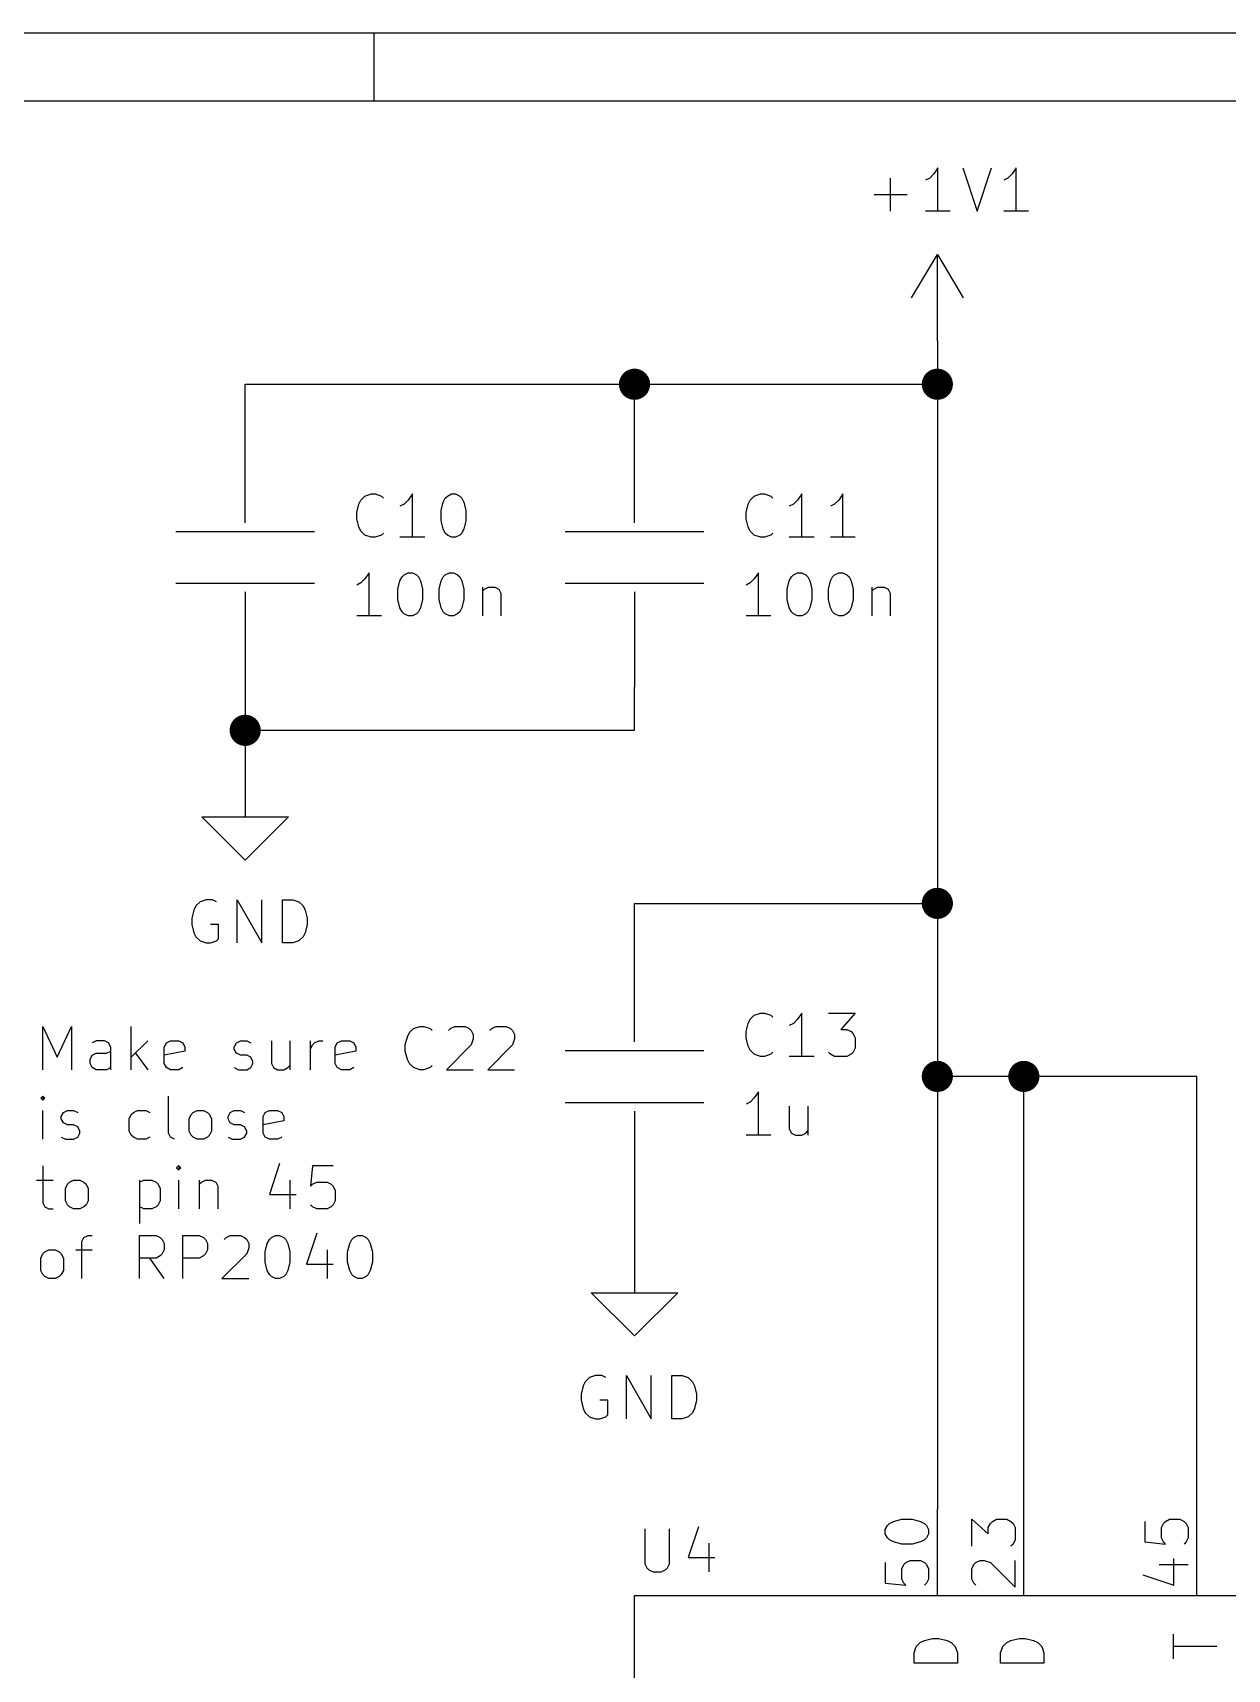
# Model space of a CAD drawing. Extents: x 0.4 to 11.3, y -7.9 to -0.4.
# Drawn here: x 5.904 to 7.285, y -2.285 to -0.394 of the extents above; entities that cross this region are included whole.
import ezdxf

# ---------------------------------------------------------------- set-up
doc = ezdxf.new("R2010")
doc.units = 0
doc.header["$MEASUREMENT"] = 0
for name, color, linetype in [('BLUE3', 171, 'CONTINUOUS'), ('CYAN2', 4, 'CONTINUOUS'), ('GREEN3', 91, 'CONTINUOUS'), ('LYELLOW', 51, 'CONTINUOUS'), ('RED2', 1, 'CONTINUOUS'), ('RED3', 11, 'CONTINUOUS')]:
    doc.layers.add(name, color=color, linetype=linetype)

msp = doc.modelspace()

# ---------------------------------------------------------------- linework, layer by layer
at = {"layer": 'BLUE3', "linetype": 'CONTINUOUS'}
for p, q in [((5.91601, -1.59221), (5.91601, -1.54221)), ((5.91601, -1.54221), (5.93268, -1.57793)), ((5.93268, -1.57793), (5.94935, -1.54221)), ((5.94935, -1.54221), (5.94935, -1.59221)), ((6.01839, -1.59221), (6.01839, -1.54221)), ((6.33744, -1.55411), (6.33982, -1.54935)), ((6.33982, -1.54935), (6.34458, -1.54459)), ((6.34458, -1.54459), (6.35172, -1.54221)), ((6.35172, -1.54221), (6.35648, -1.54221)), ((6.35648, -1.54221), (6.36363, -1.54459)), ((6.36363, -1.54459), (6.36601, -1.54697)), ((6.38506, -1.54697), (6.38744, -1.54459)), ((6.38744, -1.54459), (6.3922, -1.54221)), ((6.3922, -1.54221), (6.40411, -1.54221)), ((6.40411, -1.54221), (6.40887, -1.54459)), ((6.40887, -1.54459), (6.41125, -1.54697)), ((6.41125, -1.54697), (6.41363, -1.55173)), ((6.43268, -1.54697), (6.43506, -1.54459)), ((6.43506, -1.54459), (6.43982, -1.54221)), ((6.43982, -1.54221), (6.45172, -1.54221)), ((6.45172, -1.54221), (6.45648, -1.54459)), ((6.45648, -1.54459), (6.45887, -1.54697)), ((6.45887, -1.54697), (6.46125, -1.55173)), ((5.97792, -1.55888), (5.97315, -1.56126)), ((5.98744, -1.55888), (5.97792, -1.55888)), ((5.9922, -1.56126), (5.98744, -1.55888)), ((5.99458, -1.56602), (5.9922, -1.56126)), ((5.99458, -1.59221), (5.99458, -1.56602)), ((6.03744, -1.55888), (6.01839, -1.57793)), ((6.05649, -1.56602), (6.05887, -1.56126)), ((6.05649, -1.58507), (6.05649, -1.56602)), ((6.05887, -1.56126), (6.06363, -1.55888)), ((6.06363, -1.55888), (6.07315, -1.55888)), ((6.07315, -1.55888), (6.07791, -1.56126)), ((6.07791, -1.56126), (6.0803, -1.56602)), ((6.0803, -1.56602), (6.0803, -1.57078)), ((6.13744, -1.56602), (6.13982, -1.56126)), ((6.13744, -1.5684), (6.13744, -1.56602)), ((6.13982, -1.57316), (6.13744, -1.5684)), ((6.13982, -1.56126), (6.14458, -1.55888)), ((6.14458, -1.55888), (6.15172, -1.55888)), ((6.15172, -1.55888), (6.15649, -1.56126)), ((6.1803, -1.55888), (6.1803, -1.58507)), ((6.20172, -1.55888), (6.20172, -1.59221)), ((6.22553, -1.59221), (6.22553, -1.55888)), ((6.22553, -1.5684), (6.22791, -1.56364)), ((6.22791, -1.56364), (6.2303, -1.56126)), ((6.2303, -1.56126), (6.23506, -1.55888)), ((6.23506, -1.55888), (6.23982, -1.55888)), ((6.25411, -1.56602), (6.25648, -1.56126)), ((6.25411, -1.58507), (6.25411, -1.56602)), ((6.25648, -1.56126), (6.26125, -1.55888)), ((6.26125, -1.55888), (6.27077, -1.55888)), ((6.27077, -1.55888), (6.27553, -1.56126)), ((6.27553, -1.56126), (6.27791, -1.56602)), ((6.27791, -1.56602), (6.27791, -1.57078)), ((6.33506, -1.56364), (6.33744, -1.55411)), ((6.33506, -1.57078), (6.33506, -1.56364)), ((6.41125, -1.56364), (6.38268, -1.59221)), ((6.41363, -1.5565), (6.41125, -1.56364)), ((6.41363, -1.55173), (6.41363, -1.5565)), ((6.45887, -1.56364), (6.4303, -1.59221)), ((6.46125, -1.5565), (6.45887, -1.56364)), ((6.46125, -1.55173), (6.46125, -1.5565)), ((5.97078, -1.5803), (5.97315, -1.57554)), ((5.97078, -1.58507), (5.97078, -1.5803)), ((5.97315, -1.58983), (5.97078, -1.58507)), ((5.97315, -1.57554), (5.97792, -1.57316)), ((5.97792, -1.57316), (5.98982, -1.57316)), ((5.98982, -1.57316), (5.99458, -1.57078)), ((6.02315, -1.57316), (6.03744, -1.59221)), ((6.0803, -1.57078), (6.05649, -1.57554)), ((6.05887, -1.58983), (6.05649, -1.58507)), ((6.14458, -1.57554), (6.13982, -1.57316)), ((6.15172, -1.57554), (6.14458, -1.57554)), ((6.15649, -1.57793), (6.15172, -1.57554)), ((6.15887, -1.58269), (6.15649, -1.57793)), ((6.15649, -1.58983), (6.15887, -1.58507)), ((6.15887, -1.58507), (6.15887, -1.58269)), ((6.1803, -1.58507), (6.18268, -1.58983)), ((6.19934, -1.58983), (6.20172, -1.58745)), ((6.27791, -1.57078), (6.25411, -1.57554)), ((6.25648, -1.58983), (6.25411, -1.58507)), ((6.33744, -1.5803), (6.33506, -1.57078)), ((6.33982, -1.58507), (6.33744, -1.5803)), ((6.34458, -1.58983), (6.33982, -1.58507)), ((6.36601, -1.58745), (6.36363, -1.58983)), ((5.97792, -1.59221), (5.97315, -1.58983)), ((5.98982, -1.59221), (5.97792, -1.59221)), ((5.99458, -1.58983), (5.98982, -1.59221)), ((6.06363, -1.59221), (6.05887, -1.58983)), ((6.07315, -1.59221), (6.06363, -1.59221)), ((6.07791, -1.58983), (6.07315, -1.59221)), ((6.13744, -1.58983), (6.1422, -1.59221)), ((6.1422, -1.59221), (6.15172, -1.59221)), ((6.15172, -1.59221), (6.15649, -1.58983)), ((6.18268, -1.58983), (6.18744, -1.59221)), ((6.18744, -1.59221), (6.19458, -1.59221)), ((6.19458, -1.59221), (6.19934, -1.58983)), ((6.26125, -1.59221), (6.25648, -1.58983)), ((6.27077, -1.59221), (6.26125, -1.59221)), ((6.27553, -1.58983), (6.27077, -1.59221)), ((6.35172, -1.59221), (6.34458, -1.58983)), ((6.35648, -1.59221), (6.35172, -1.59221)), ((6.36363, -1.58983), (6.35648, -1.59221)), ((6.38268, -1.59221), (6.41363, -1.59221)), ((6.4303, -1.59221), (6.46125, -1.59221)), ((5.91601, -1.62271), (5.91363, -1.62509)), ((5.91363, -1.62509), (5.91601, -1.62747)), ((5.91839, -1.62509), (5.91601, -1.62271)), ((5.91601, -1.62271), (5.91601, -1.62747)), ((5.91601, -1.62747), (5.91839, -1.62509)), ((6.06125, -1.66557), (6.06125, -1.62271)), ((5.91601, -1.67271), (5.91601, -1.63938)), ((5.93744, -1.64652), (5.93982, -1.64176)), ((5.93982, -1.64176), (5.94459, -1.63938)), ((5.94459, -1.63938), (5.95173, -1.63938)), ((5.95173, -1.63938), (5.95649, -1.64176)), ((6.01602, -1.6489), (6.01839, -1.64414)), ((6.01839, -1.64414), (6.02078, -1.64176)), ((6.02078, -1.64176), (6.02554, -1.63938)), ((6.02554, -1.63938), (6.03506, -1.63938)), ((6.03506, -1.63938), (6.03982, -1.64176)), ((6.08506, -1.6489), (6.08744, -1.64414)), ((6.08744, -1.64414), (6.08982, -1.64176)), ((6.08982, -1.64176), (6.09459, -1.63938)), ((6.09459, -1.63938), (6.10173, -1.63938)), ((6.10173, -1.63938), (6.10649, -1.64176)), ((6.10649, -1.64176), (6.10887, -1.64414)), ((6.10887, -1.64414), (6.11125, -1.6489)), ((6.1303, -1.64652), (6.13268, -1.64176)), ((6.13268, -1.64176), (6.13744, -1.63938)), ((6.13744, -1.63938), (6.14458, -1.63938)), ((6.14458, -1.63938), (6.14935, -1.64176)), ((6.17078, -1.64652), (6.17315, -1.64176)), ((6.17315, -1.64176), (6.17792, -1.63938)), ((6.17792, -1.63938), (6.18744, -1.63938)), ((6.18744, -1.63938), (6.1922, -1.64176)), ((6.1922, -1.64176), (6.19458, -1.64652)), ((5.93744, -1.6489), (5.93744, -1.64652)), ((5.93982, -1.65366), (5.93744, -1.6489)), ((5.94459, -1.65604), (5.93982, -1.65366)), ((5.95173, -1.65604), (5.94459, -1.65604)), ((5.95649, -1.65843), (5.95173, -1.65604)), ((5.95887, -1.66319), (5.95649, -1.65843)), ((5.95887, -1.66557), (5.95887, -1.66319)), ((6.01602, -1.66319), (6.01602, -1.6489)), ((6.01839, -1.66795), (6.01602, -1.66319)), ((6.08506, -1.66319), (6.08506, -1.6489)), ((6.08744, -1.66795), (6.08506, -1.66319)), ((6.11125, -1.66319), (6.10887, -1.66795)), ((6.11125, -1.6489), (6.11125, -1.66319)), ((6.1303, -1.6489), (6.1303, -1.64652)), ((6.13268, -1.65366), (6.1303, -1.6489)), ((6.13744, -1.65604), (6.13268, -1.65366)), ((6.14458, -1.65604), (6.13744, -1.65604)), ((6.14935, -1.65843), (6.14458, -1.65604)), ((6.15172, -1.66319), (6.14935, -1.65843)), ((6.15172, -1.66557), (6.15172, -1.66319)), ((6.17078, -1.66557), (6.17078, -1.64652)), ((6.19458, -1.65128), (6.17078, -1.65604)), ((6.19458, -1.64652), (6.19458, -1.65128)), ((5.93744, -1.67033), (5.9422, -1.67271)), ((5.9422, -1.67271), (5.95173, -1.67271)), ((5.95173, -1.67271), (5.95649, -1.67033)), ((5.95649, -1.67033), (5.95887, -1.66557)), ((6.02078, -1.67033), (6.01839, -1.66795)), ((6.02554, -1.67271), (6.02078, -1.67033)), ((6.03506, -1.67271), (6.02554, -1.67271)), ((6.03982, -1.67033), (6.03506, -1.67271)), ((6.06363, -1.67033), (6.06125, -1.66557)), ((6.0684, -1.67271), (6.06363, -1.67033)), ((6.08982, -1.67033), (6.08744, -1.66795)), ((6.09459, -1.67271), (6.08982, -1.67033)), ((6.10173, -1.67271), (6.09459, -1.67271)), ((6.10649, -1.67033), (6.10173, -1.67271)), ((6.10887, -1.66795), (6.10649, -1.67033)), ((6.1303, -1.67033), (6.13506, -1.67271)), ((6.13506, -1.67271), (6.14458, -1.67271)), ((6.14458, -1.67271), (6.14935, -1.67033)), ((6.14935, -1.67033), (6.15172, -1.66557)), ((6.17315, -1.67033), (6.17078, -1.66557)), ((6.17792, -1.67271), (6.17315, -1.67033)), ((6.18744, -1.67271), (6.17792, -1.67271)), ((6.1922, -1.67033), (6.18744, -1.67271)), ((6.18981, -1.70083), (6.17791, -1.73654)), ((5.90887, -1.71988), (5.92792, -1.71988)), ((5.91601, -1.70321), (5.91601, -1.74607)), ((5.94696, -1.72226), (5.95173, -1.71988)), ((5.95173, -1.71988), (5.95887, -1.71988)), ((5.95887, -1.71988), (5.96363, -1.72226)), ((6.02791, -1.71988), (6.02791, -1.76988)), ((6.02791, -1.72226), (6.03268, -1.71988)), ((6.03268, -1.71988), (6.0422, -1.71988)), ((6.0422, -1.71988), (6.04696, -1.72226)), ((6.07315, -1.70321), (6.07077, -1.70559)), ((6.07077, -1.70559), (6.07315, -1.70797)), ((6.07553, -1.70559), (6.07315, -1.70321)), ((6.07315, -1.70321), (6.07315, -1.70797)), ((6.07315, -1.70797), (6.07553, -1.70559)), ((6.07315, -1.75321), (6.07315, -1.71988)), ((6.09696, -1.71988), (6.09696, -1.75321)), ((6.09934, -1.72226), (6.10411, -1.71988)), ((6.10411, -1.71988), (6.11125, -1.71988)), ((6.11125, -1.71988), (6.11601, -1.72226)), ((6.20172, -1.71988), (6.20172, -1.75321)), ((6.22791, -1.70321), (6.22553, -1.72702)), ((6.25172, -1.70321), (6.22791, -1.70321)), ((5.9422, -1.7294), (5.94458, -1.72464)), ((5.9422, -1.74369), (5.9422, -1.7294)), ((5.94458, -1.72464), (5.94696, -1.72226)), ((5.96363, -1.72226), (5.96601, -1.72464)), ((5.96601, -1.72464), (5.96839, -1.7294)), ((5.96839, -1.7294), (5.96839, -1.74369)), ((6.04696, -1.72226), (6.04934, -1.72464)), ((6.04934, -1.72464), (6.05172, -1.7294)), ((6.05172, -1.7294), (6.05172, -1.74369)), ((6.09696, -1.72464), (6.09934, -1.72226)), ((6.11601, -1.72226), (6.11839, -1.72702)), ((6.11839, -1.72702), (6.11839, -1.75321)), ((6.17791, -1.73654), (6.20886, -1.73654)), ((6.22553, -1.72702), (6.22791, -1.72464)), ((6.22791, -1.72464), (6.23267, -1.72226)), ((6.23267, -1.72226), (6.24458, -1.72226)), ((6.24458, -1.72226), (6.24934, -1.72464)), ((6.24934, -1.72464), (6.25172, -1.72702)), ((6.25172, -1.72702), (6.2541, -1.73178)), ((6.2541, -1.73178), (6.2541, -1.74369)), ((5.91601, -1.74607), (5.91839, -1.75083)), ((5.91839, -1.75083), (5.92316, -1.75321)), ((5.92316, -1.75321), (5.92792, -1.75321)), ((5.94458, -1.74845), (5.9422, -1.74369)), ((5.94696, -1.75083), (5.94458, -1.74845)), ((5.95173, -1.75321), (5.94696, -1.75083)), ((5.95887, -1.75321), (5.95173, -1.75321)), ((5.96363, -1.75083), (5.95887, -1.75321)), ((5.96601, -1.74845), (5.96363, -1.75083)), ((5.96839, -1.74369), (5.96601, -1.74845)), ((6.03268, -1.75321), (6.02791, -1.75083)), ((6.0422, -1.75321), (6.03268, -1.75321)), ((6.04696, -1.75083), (6.0422, -1.75321)), ((6.04934, -1.74845), (6.04696, -1.75083)), ((6.05172, -1.74369), (6.04934, -1.74845)), ((6.22791, -1.75083), (6.22553, -1.74845)), ((6.23267, -1.75321), (6.22791, -1.75083)), ((6.24458, -1.75321), (6.23267, -1.75321)), ((6.24934, -1.75083), (6.24458, -1.75321)), ((6.25172, -1.74845), (6.24934, -1.75083)), ((6.2541, -1.74369), (6.25172, -1.74845)), ((5.96125, -1.79085), (5.96363, -1.78609)), ((5.96125, -1.83371), (5.96125, -1.79085)), ((5.96363, -1.78609), (5.96839, -1.78371)), ((5.96839, -1.78371), (5.97315, -1.78371)), ((6.02791, -1.83371), (6.02791, -1.78371)), ((6.02791, -1.78371), (6.04696, -1.78371)), ((6.04696, -1.78371), (6.05172, -1.78609)), ((6.05172, -1.78609), (6.05411, -1.78847)), ((6.05411, -1.78847), (6.05648, -1.79323)), ((6.05648, -1.79323), (6.05648, -1.80038)), ((6.07791, -1.83371), (6.07791, -1.78371)), ((6.07791, -1.78371), (6.09696, -1.78371)), ((6.09696, -1.78371), (6.10172, -1.78609)), ((6.10172, -1.78609), (6.10411, -1.78847)), ((6.10411, -1.78847), (6.10648, -1.79323)), ((6.10648, -1.79323), (6.10648, -1.80038)), ((6.12554, -1.78847), (6.12791, -1.78609)), ((6.12791, -1.78609), (6.13268, -1.78371)), ((6.13268, -1.78371), (6.14458, -1.78371)), ((6.14458, -1.78371), (6.14934, -1.78609)), ((6.14934, -1.78609), (6.15172, -1.78847)), ((6.15172, -1.78847), (6.15411, -1.79323)), ((6.15411, -1.79323), (6.15411, -1.798)), ((6.17315, -1.80276), (6.17553, -1.79323)), ((6.17553, -1.79323), (6.17791, -1.78847)), ((6.17791, -1.78847), (6.1803, -1.78609)), ((6.1803, -1.78609), (6.18506, -1.78371)), ((6.18506, -1.78371), (6.18982, -1.78371)), ((6.18982, -1.78371), (6.19458, -1.78609)), ((6.19458, -1.78609), (6.19696, -1.78847)), ((6.19696, -1.78847), (6.19934, -1.79323)), ((6.19934, -1.79323), (6.20172, -1.80276)), ((6.23267, -1.78133), (6.22077, -1.81704)), ((6.26839, -1.80276), (6.27077, -1.79323)), ((6.27077, -1.79323), (6.27315, -1.78847)), ((6.27315, -1.78847), (6.27553, -1.78609)), ((6.27553, -1.78609), (6.28029, -1.78371)), ((6.28029, -1.78371), (6.28506, -1.78371)), ((6.28506, -1.78371), (6.28981, -1.78609)), ((6.28981, -1.78609), (6.2922, -1.78847)), ((6.2922, -1.78847), (6.29458, -1.79323)), ((6.29458, -1.79323), (6.29696, -1.80276)), ((5.91363, -1.8099), (5.91601, -1.80514)), ((5.91363, -1.82419), (5.91363, -1.8099)), ((5.91601, -1.80514), (5.91839, -1.80276)), ((5.91839, -1.80276), (5.92316, -1.80038)), ((5.92316, -1.80038), (5.9303, -1.80038)), ((5.9303, -1.80038), (5.93506, -1.80276)), ((5.93506, -1.80276), (5.93744, -1.80514)), ((5.93744, -1.80514), (5.93982, -1.8099)), ((5.93982, -1.8099), (5.93982, -1.82419)), ((5.95411, -1.80038), (5.97315, -1.80038)), ((6.04696, -1.8099), (6.02791, -1.8099)), ((6.05648, -1.83371), (6.03982, -1.8099)), ((6.05172, -1.80752), (6.04696, -1.8099)), ((6.05411, -1.80514), (6.05172, -1.80752)), ((6.05648, -1.80038), (6.05411, -1.80514)), ((6.09696, -1.8099), (6.07791, -1.8099)), ((6.10172, -1.80752), (6.09696, -1.8099)), ((6.10411, -1.80514), (6.10172, -1.80752)), ((6.10648, -1.80038), (6.10411, -1.80514)), ((6.15172, -1.80514), (6.12315, -1.83371)), ((6.15411, -1.798), (6.15172, -1.80514)), ((6.17315, -1.81466), (6.17315, -1.80276)), ((6.17553, -1.82419), (6.17315, -1.81466)), ((6.20172, -1.81466), (6.19934, -1.82419)), ((6.20172, -1.80276), (6.20172, -1.81466)), ((6.24458, -1.80038), (6.24458, -1.83371)), ((6.26839, -1.81466), (6.26839, -1.80276)), ((6.27077, -1.82419), (6.26839, -1.81466)), ((6.29696, -1.81466), (6.29458, -1.82419)), ((6.29696, -1.80276), (6.29696, -1.81466)), ((5.91601, -1.82895), (5.91363, -1.82419)), ((5.91839, -1.83133), (5.91601, -1.82895)), ((5.92316, -1.83371), (5.91839, -1.83133)), ((5.9303, -1.83371), (5.92316, -1.83371)), ((5.93506, -1.83133), (5.9303, -1.83371)), ((5.93744, -1.82895), (5.93506, -1.83133)), ((5.93982, -1.82419), (5.93744, -1.82895)), ((6.12315, -1.83371), (6.15411, -1.83371)), ((6.17791, -1.82895), (6.17553, -1.82419)), ((6.1803, -1.83133), (6.17791, -1.82895)), ((6.18506, -1.83371), (6.1803, -1.83133)), ((6.18982, -1.83371), (6.18506, -1.83371)), ((6.19458, -1.83133), (6.18982, -1.83371)), ((6.19696, -1.82895), (6.19458, -1.83133)), ((6.19934, -1.82419), (6.19696, -1.82895)), ((6.22077, -1.81704), (6.25172, -1.81704)), ((6.27315, -1.82895), (6.27077, -1.82419)), ((6.27553, -1.83133), (6.27315, -1.82895)), ((6.28029, -1.83371), (6.27553, -1.83133)), ((6.28506, -1.83371), (6.28029, -1.83371)), ((6.28981, -1.83133), (6.28506, -1.83371)), ((6.2922, -1.82895), (6.28981, -1.83133)), ((6.29458, -1.82419), (6.2922, -1.82895))]:
    msp.add_line(p, q, dxfattribs=at)
at = {"layer": 'CYAN2', "linetype": 'CONTINUOUS'}
for p, q in [((6.89595, -0.5998), (6.89595, -0.56171)), ((6.94119, -0.56171), (6.93643, -0.56409)), ((6.94595, -0.55695), (6.94119, -0.56171)), ((6.95071, -0.5498), (6.94595, -0.55695)), ((6.95071, -0.5998), (6.95071, -0.5498)), ((6.97928, -0.5498), (6.99595, -0.5998)), ((6.99595, -0.5998), (7.01262, -0.5498)), ((7.03167, -0.56171), (7.02691, -0.56409)), ((7.03643, -0.55695), (7.03167, -0.56171)), ((7.04119, -0.5498), (7.03643, -0.55695)), ((7.04119, -0.5998), (7.04119, -0.5498)), ((6.8769, -0.58076), (6.915, -0.58076)), ((6.965, -0.5998), (6.93643, -0.5998)), ((7.05548, -0.5998), (7.02691, -0.5998)), ((6.28843, -0.92919), (6.29557, -0.9268)), ((6.29557, -0.9268), (6.30033, -0.9268)), ((6.30033, -0.9268), (6.30747, -0.92919)), ((6.34319, -0.9268), (6.33843, -0.93395)), ((6.34319, -0.9768), (6.34319, -0.9268)), ((6.38366, -0.92919), (6.38842, -0.9268)), ((6.38842, -0.9268), (6.39319, -0.9268)), ((6.39319, -0.9268), (6.39794, -0.92919)), ((6.73843, -0.92919), (6.74557, -0.9268)), ((6.74557, -0.9268), (6.75033, -0.9268)), ((6.75033, -0.9268), (6.75747, -0.92919)), ((6.79319, -0.9268), (6.78843, -0.93395)), ((6.79319, -0.9768), (6.79319, -0.9268)), ((6.8408, -0.9268), (6.83604, -0.93395)), ((6.8408, -0.9768), (6.8408, -0.9268)), ((6.2789, -0.94823), (6.28128, -0.93871)), ((6.28128, -0.93871), (6.28366, -0.93395)), ((6.28366, -0.93395), (6.28843, -0.92919)), ((6.30747, -0.92919), (6.30985, -0.93157)), ((6.33366, -0.93871), (6.3289, -0.94109)), ((6.33843, -0.93395), (6.33366, -0.93871)), ((6.37652, -0.94585), (6.3789, -0.93633)), ((6.3789, -0.93633), (6.38128, -0.93157)), ((6.38128, -0.93157), (6.38366, -0.92919)), ((6.39794, -0.92919), (6.40033, -0.93157)), ((6.40033, -0.93157), (6.40271, -0.93633)), ((6.40271, -0.93633), (6.40509, -0.94585)), ((6.7289, -0.94823), (6.73128, -0.93871)), ((6.73128, -0.93871), (6.73366, -0.93395)), ((6.73366, -0.93395), (6.73843, -0.92919)), ((6.75747, -0.92919), (6.75985, -0.93157)), ((6.78366, -0.93871), (6.7789, -0.94109)), ((6.78843, -0.93395), (6.78366, -0.93871)), ((6.83128, -0.93871), (6.82652, -0.94109)), ((6.83604, -0.93395), (6.83128, -0.93871)), ((6.2789, -0.95537), (6.2789, -0.94823)), ((6.28128, -0.9649), (6.2789, -0.95537)), ((6.37652, -0.95776), (6.37652, -0.94585)), ((6.3789, -0.96728), (6.37652, -0.95776)), ((6.40509, -0.95776), (6.40271, -0.96728)), ((6.40509, -0.94585), (6.40509, -0.95776)), ((6.7289, -0.95537), (6.7289, -0.94823)), ((6.73128, -0.9649), (6.7289, -0.95537)), ((6.28366, -0.96966), (6.28128, -0.9649)), ((6.28843, -0.97442), (6.28366, -0.96966)), ((6.29557, -0.9768), (6.28843, -0.97442)), ((6.30033, -0.9768), (6.29557, -0.9768)), ((6.30747, -0.97442), (6.30033, -0.9768)), ((6.30985, -0.97204), (6.30747, -0.97442)), ((6.35747, -0.9768), (6.3289, -0.9768)), ((6.38128, -0.97204), (6.3789, -0.96728)), ((6.38366, -0.97442), (6.38128, -0.97204)), ((6.38842, -0.9768), (6.38366, -0.97442)), ((6.39319, -0.9768), (6.38842, -0.9768)), ((6.39794, -0.97442), (6.39319, -0.9768)), ((6.40033, -0.97204), (6.39794, -0.97442)), ((6.40271, -0.96728), (6.40033, -0.97204)), ((6.73366, -0.96966), (6.73128, -0.9649)), ((6.73843, -0.97442), (6.73366, -0.96966)), ((6.74557, -0.9768), (6.73843, -0.97442)), ((6.75033, -0.9768), (6.74557, -0.9768)), ((6.75747, -0.97442), (6.75033, -0.9768)), ((6.75985, -0.97204), (6.75747, -0.97442)), ((6.80747, -0.9768), (6.7789, -0.9768)), ((6.85509, -0.9768), (6.82652, -0.9768)), ((6.29319, -1.0178), (6.28843, -1.02495)), ((6.29319, -1.0678), (6.29319, -1.0178)), ((6.33128, -1.02257), (6.33366, -1.02019)), ((6.33366, -1.02019), (6.33842, -1.0178)), ((6.33842, -1.0178), (6.34319, -1.0178)), ((6.34319, -1.0178), (6.34794, -1.02019)), ((6.34794, -1.02019), (6.35033, -1.02257)), ((6.3789, -1.02257), (6.38128, -1.02019)), ((6.38128, -1.02019), (6.38604, -1.0178)), ((6.38604, -1.0178), (6.3908, -1.0178)), ((6.3908, -1.0178), (6.39556, -1.02019)), ((6.39556, -1.02019), (6.39794, -1.02257)), ((6.74319, -1.0178), (6.73843, -1.02495)), ((6.74319, -1.0678), (6.74319, -1.0178)), ((6.78128, -1.02257), (6.78366, -1.02019)), ((6.78366, -1.02019), (6.78842, -1.0178)), ((6.78842, -1.0178), (6.79319, -1.0178)), ((6.79319, -1.0178), (6.79794, -1.02019)), ((6.79794, -1.02019), (6.80033, -1.02257)), ((6.8289, -1.02257), (6.83128, -1.02019)), ((6.83128, -1.02019), (6.83604, -1.0178)), ((6.83604, -1.0178), (6.8408, -1.0178)), ((6.8408, -1.0178), (6.84556, -1.02019)), ((6.84556, -1.02019), (6.84794, -1.02257)), ((6.28366, -1.02971), (6.2789, -1.03209)), ((6.28843, -1.02495), (6.28366, -1.02971)), ((6.32652, -1.03685), (6.3289, -1.02733)), ((6.32652, -1.04876), (6.32652, -1.03685)), ((6.3289, -1.02733), (6.33128, -1.02257)), ((6.35033, -1.02257), (6.35271, -1.02733)), ((6.35271, -1.02733), (6.35509, -1.03685)), ((6.35509, -1.03685), (6.35509, -1.04876)), ((6.37414, -1.03685), (6.37652, -1.02733)), ((6.37414, -1.04876), (6.37414, -1.03685)), ((6.37652, -1.02733), (6.3789, -1.02257)), ((6.39794, -1.02257), (6.40033, -1.02733)), ((6.40033, -1.02733), (6.40271, -1.03685)), ((6.40271, -1.03685), (6.40271, -1.04876)), ((6.42413, -1.03447), (6.42413, -1.0678)), ((6.42413, -1.03923), (6.42652, -1.03685)), ((6.42652, -1.03685), (6.43128, -1.03447)), ((6.43128, -1.03447), (6.43842, -1.03447)), ((6.43842, -1.03447), (6.44318, -1.03685)), ((6.44318, -1.03685), (6.44556, -1.04161)), ((6.73366, -1.02971), (6.7289, -1.03209)), ((6.73843, -1.02495), (6.73366, -1.02971)), ((6.77652, -1.03685), (6.7789, -1.02733)), ((6.77652, -1.04876), (6.77652, -1.03685)), ((6.7789, -1.02733), (6.78128, -1.02257)), ((6.80033, -1.02257), (6.80271, -1.02733)), ((6.80271, -1.02733), (6.80509, -1.03685)), ((6.80509, -1.03685), (6.80509, -1.04876)), ((6.82414, -1.03685), (6.82652, -1.02733)), ((6.82414, -1.04876), (6.82414, -1.03685)), ((6.82652, -1.02733), (6.8289, -1.02257)), ((6.84794, -1.02257), (6.85033, -1.02733)), ((6.85033, -1.02733), (6.85271, -1.03685)), ((6.85271, -1.03685), (6.85271, -1.04876)), ((6.87413, -1.03447), (6.87413, -1.0678)), ((6.87413, -1.03923), (6.87652, -1.03685)), ((6.87652, -1.03685), (6.88128, -1.03447)), ((6.88128, -1.03447), (6.88842, -1.03447)), ((6.88842, -1.03447), (6.89318, -1.03685)), ((6.89318, -1.03685), (6.89556, -1.04161)), ((6.3289, -1.05828), (6.32652, -1.04876)), ((6.33128, -1.06304), (6.3289, -1.05828)), ((6.35271, -1.05828), (6.35033, -1.06304)), ((6.35509, -1.04876), (6.35271, -1.05828)), ((6.37652, -1.05828), (6.37414, -1.04876)), ((6.3789, -1.06304), (6.37652, -1.05828)), ((6.40033, -1.05828), (6.39794, -1.06304)), ((6.40271, -1.04876), (6.40033, -1.05828)), ((6.44556, -1.04161), (6.44556, -1.0678)), ((6.7789, -1.05828), (6.77652, -1.04876)), ((6.78128, -1.06304), (6.7789, -1.05828)), ((6.80271, -1.05828), (6.80033, -1.06304)), ((6.80509, -1.04876), (6.80271, -1.05828)), ((6.82652, -1.05828), (6.82414, -1.04876)), ((6.8289, -1.06304), (6.82652, -1.05828)), ((6.85033, -1.05828), (6.84794, -1.06304)), ((6.85271, -1.04876), (6.85033, -1.05828)), ((6.89556, -1.04161), (6.89556, -1.0678)), ((6.30747, -1.0678), (6.2789, -1.0678)), ((6.33366, -1.06543), (6.33128, -1.06304)), ((6.33842, -1.0678), (6.33366, -1.06543)), ((6.34319, -1.0678), (6.33842, -1.0678)), ((6.34794, -1.06543), (6.34319, -1.0678)), ((6.35033, -1.06304), (6.34794, -1.06543)), ((6.38128, -1.06543), (6.3789, -1.06304)), ((6.38604, -1.0678), (6.38128, -1.06543)), ((6.3908, -1.0678), (6.38604, -1.0678)), ((6.39556, -1.06543), (6.3908, -1.0678)), ((6.39794, -1.06304), (6.39556, -1.06543)), ((6.75747, -1.0678), (6.7289, -1.0678)), ((6.78366, -1.06543), (6.78128, -1.06304)), ((6.78842, -1.0678), (6.78366, -1.06543)), ((6.79319, -1.0678), (6.78842, -1.0678)), ((6.79794, -1.06543), (6.79319, -1.0678)), ((6.80033, -1.06304), (6.79794, -1.06543)), ((6.83128, -1.06543), (6.8289, -1.06304)), ((6.83604, -1.0678), (6.83128, -1.06543)), ((6.8408, -1.0678), (6.83604, -1.0678)), ((6.84556, -1.06543), (6.8408, -1.0678)), ((6.84794, -1.06304), (6.84556, -1.06543)), ((6.09786, -1.39819), (6.09309, -1.40295)), ((6.105, -1.3958), (6.09786, -1.39819)), ((6.11214, -1.3958), (6.105, -1.3958)), ((6.11691, -1.39819), (6.11214, -1.3958)), ((6.14071, -1.4458), (6.14071, -1.3958)), ((6.14071, -1.3958), (6.16928, -1.4458)), ((6.16928, -1.4458), (6.16928, -1.3958)), ((6.19309, -1.4458), (6.19309, -1.3958)), ((6.19309, -1.3958), (6.205, -1.3958)), ((6.205, -1.3958), (6.21214, -1.39819)), ((6.21214, -1.39819), (6.21691, -1.40295)), ((6.09071, -1.40771), (6.08833, -1.41723)), ((6.08833, -1.41723), (6.08833, -1.42437)), ((6.09309, -1.40295), (6.09071, -1.40771)), ((6.21691, -1.40295), (6.21929, -1.40771)), ((6.21929, -1.40771), (6.22167, -1.41723)), ((6.22167, -1.41723), (6.22167, -1.42437)), ((6.08833, -1.42437), (6.09071, -1.4339)), ((6.09071, -1.4339), (6.09309, -1.43866)), ((6.11928, -1.42437), (6.10976, -1.42437)), ((6.11928, -1.44104), (6.11928, -1.42437)), ((6.21929, -1.4339), (6.21691, -1.43866)), ((6.22167, -1.42437), (6.21929, -1.4339)), ((6.09309, -1.43866), (6.09786, -1.44343)), ((6.09786, -1.44343), (6.105, -1.4458)), ((6.105, -1.4458), (6.10976, -1.4458)), ((6.10976, -1.4458), (6.11691, -1.44343)), ((6.11691, -1.44343), (6.11928, -1.44104)), ((6.205, -1.4458), (6.19309, -1.4458)), ((6.21214, -1.44343), (6.205, -1.4458)), ((6.21691, -1.43866), (6.21214, -1.44343)), ((6.73366, -1.53395), (6.73843, -1.52919)), ((6.73843, -1.52919), (6.74557, -1.5268)), ((6.74557, -1.5268), (6.75033, -1.5268)), ((6.75033, -1.5268), (6.75747, -1.52919)), ((6.75747, -1.52919), (6.75985, -1.53157)), ((6.79319, -1.5268), (6.78843, -1.53395)), ((6.79319, -1.5768), (6.79319, -1.5268)), ((6.82414, -1.5268), (6.85509, -1.5268)), ((6.85509, -1.5268), (6.83842, -1.54585)), ((6.7289, -1.54823), (6.73128, -1.53871)), ((6.7289, -1.55537), (6.7289, -1.54823)), ((6.73128, -1.53871), (6.73366, -1.53395)), ((6.78366, -1.53871), (6.7789, -1.54109)), ((6.78843, -1.53395), (6.78366, -1.53871)), ((6.83842, -1.54585), (6.84557, -1.54585)), ((6.84557, -1.54585), (6.85033, -1.54823)), ((6.85033, -1.54823), (6.85271, -1.55061)), ((6.85271, -1.55061), (6.85509, -1.55537)), ((6.73128, -1.5649), (6.7289, -1.55537)), ((6.73366, -1.56966), (6.73128, -1.5649)), ((6.73843, -1.57443), (6.73366, -1.56966)), ((6.85509, -1.56728), (6.85271, -1.57204)), ((6.85509, -1.55537), (6.85509, -1.56728)), ((6.74557, -1.5768), (6.73843, -1.57443)), ((6.75033, -1.5768), (6.74557, -1.5768)), ((6.75747, -1.57443), (6.75033, -1.5768)), ((6.75985, -1.57204), (6.75747, -1.57443)), ((6.80747, -1.5768), (6.7789, -1.5768)), ((6.82652, -1.57443), (6.82414, -1.57204)), ((6.83128, -1.5768), (6.82652, -1.57443)), ((6.84557, -1.5768), (6.83128, -1.5768)), ((6.85033, -1.57443), (6.84557, -1.5768)), ((6.85271, -1.57204), (6.85033, -1.57443)), ((6.73843, -1.62495), (6.73366, -1.62971)), ((6.74319, -1.6178), (6.73843, -1.62495)), ((6.74319, -1.6678), (6.74319, -1.6178)), ((6.73366, -1.62971), (6.7289, -1.63209)), ((6.7789, -1.63447), (6.7789, -1.66066)), ((6.80033, -1.63447), (6.80033, -1.6678)), ((6.7789, -1.66066), (6.78128, -1.66543)), ((6.79794, -1.66543), (6.80033, -1.66304)), ((6.75747, -1.6678), (6.7289, -1.6678)), ((6.78128, -1.66543), (6.78604, -1.6678)), ((6.78604, -1.6678), (6.79319, -1.6678)), ((6.79319, -1.6678), (6.79794, -1.66543)), ((6.54786, -1.94819), (6.54309, -1.95295)), ((6.555, -1.9458), (6.54786, -1.94819)), ((6.56214, -1.9458), (6.555, -1.9458)), ((6.56691, -1.94819), (6.56214, -1.9458)), ((6.59071, -1.9958), (6.59071, -1.9458)), ((6.59071, -1.9458), (6.61928, -1.9958)), ((6.61928, -1.9958), (6.61928, -1.9458)), ((6.64309, -1.9958), (6.64309, -1.9458)), ((6.64309, -1.9458), (6.655, -1.9458)), ((6.655, -1.9458), (6.66214, -1.94819)), ((6.66214, -1.94819), (6.66691, -1.95295)), ((6.54071, -1.95771), (6.53833, -1.96723)), ((6.54309, -1.95295), (6.54071, -1.95771)), ((6.66691, -1.95295), (6.66929, -1.95771)), ((6.66929, -1.95771), (6.67167, -1.96723)), ((6.53833, -1.96723), (6.53833, -1.97437)), ((6.53833, -1.97437), (6.54071, -1.9839)), ((6.54071, -1.9839), (6.54309, -1.98866)), ((6.56928, -1.97437), (6.55976, -1.97437)), ((6.56928, -1.99104), (6.56928, -1.97437)), ((6.66929, -1.9839), (6.66691, -1.98866)), ((6.67167, -1.97437), (6.66929, -1.9839)), ((6.67167, -1.96723), (6.67167, -1.97437)), ((6.54309, -1.98866), (6.54786, -1.99343)), ((6.54786, -1.99343), (6.555, -1.9958)), ((6.555, -1.9958), (6.55976, -1.9958)), ((6.55976, -1.9958), (6.56691, -1.99343)), ((6.56691, -1.99343), (6.56928, -1.99104)), ((6.655, -1.9958), (6.64309, -1.9958)), ((6.66214, -1.99343), (6.655, -1.9958)), ((6.66691, -1.98866), (6.66214, -1.99343)), ((6.6119, -2.1228), (6.6119, -2.16328)), ((6.6119, -2.1228), (6.6119, -2.16328)), ((6.64047, -2.16328), (6.64047, -2.1228)), ((6.64047, -2.16328), (6.64047, -2.1228)), ((6.67381, -2.12043), (6.66191, -2.15614)), ((6.67381, -2.12043), (6.66191, -2.15614)), ((6.66191, -2.15614), (6.69285, -2.15614)), ((6.66191, -2.15614), (6.69285, -2.15614)), ((6.68571, -2.13947), (6.68571, -2.1728)), ((6.68571, -2.13947), (6.68571, -2.1728)), ((6.6119, -2.16328), (6.61428, -2.16804)), ((6.6119, -2.16328), (6.61428, -2.16804)), ((6.61428, -2.16804), (6.61667, -2.17043)), ((6.61428, -2.16804), (6.61667, -2.17043)), ((6.61667, -2.17043), (6.62143, -2.1728)), ((6.61667, -2.17043), (6.62143, -2.1728)), ((6.62143, -2.1728), (6.63095, -2.1728)), ((6.62143, -2.1728), (6.63095, -2.1728)), ((6.63095, -2.1728), (6.63571, -2.17043)), ((6.63095, -2.1728), (6.63571, -2.17043)), ((6.63571, -2.17043), (6.63809, -2.16804)), ((6.63571, -2.17043), (6.63809, -2.16804)), ((6.63809, -2.16804), (6.64047, -2.16328)), ((6.63809, -2.16804), (6.64047, -2.16328)), ((6.93504, -2.2519), (6.94456, -2.24952)), ((6.93504, -2.2519), (6.94456, -2.24952)), ((6.94456, -2.24952), (6.9517, -2.24952)), ((6.94456, -2.24952), (6.9517, -2.24952)), ((6.9517, -2.24952), (6.96122, -2.2519)), ((6.9517, -2.24952), (6.96122, -2.2519)), ((7.03504, -2.2519), (7.04456, -2.24952)), ((7.03504, -2.2519), (7.04456, -2.24952)), ((7.04456, -2.24952), (7.0517, -2.24952)), ((7.04456, -2.24952), (7.0517, -2.24952)), ((7.0517, -2.24952), (7.06122, -2.2519)), ((7.0517, -2.24952), (7.06122, -2.2519)), ((7.22313, -2.27333), (7.22313, -2.24476)), ((7.22313, -2.27333), (7.22313, -2.24476)), ((6.92313, -2.26619), (6.92551, -2.25905)), ((6.92313, -2.26619), (6.92551, -2.25905)), ((6.92313, -2.27809), (6.92313, -2.26619)), ((6.92313, -2.27809), (6.92313, -2.26619)), ((6.92551, -2.25905), (6.93028, -2.25428)), ((6.92551, -2.25905), (6.93028, -2.25428)), ((6.93028, -2.25428), (6.93504, -2.2519)), ((6.93028, -2.25428), (6.93504, -2.2519)), ((6.96122, -2.2519), (6.96599, -2.25428)), ((6.96122, -2.2519), (6.96599, -2.25428)), ((6.96599, -2.25428), (6.97075, -2.25905)), ((6.96599, -2.25428), (6.97075, -2.25905)), ((6.97075, -2.25905), (6.97313, -2.26619)), ((6.97075, -2.25905), (6.97313, -2.26619)), ((6.97313, -2.26619), (6.97313, -2.27809)), ((6.97313, -2.26619), (6.97313, -2.27809)), ((7.02313, -2.26619), (7.02551, -2.25905)), ((7.02313, -2.26619), (7.02551, -2.25905)), ((7.02313, -2.27809), (7.02313, -2.26619)), ((7.02313, -2.27809), (7.02313, -2.26619)), ((7.02551, -2.25905), (7.03028, -2.25428)), ((7.02551, -2.25905), (7.03028, -2.25428)), ((7.03028, -2.25428), (7.03504, -2.2519)), ((7.03028, -2.25428), (7.03504, -2.2519)), ((7.06122, -2.2519), (7.06599, -2.25428)), ((7.06122, -2.2519), (7.06599, -2.25428)), ((7.06599, -2.25428), (7.07075, -2.25905)), ((7.06599, -2.25428), (7.07075, -2.25905)), ((7.07075, -2.25905), (7.07313, -2.26619)), ((7.07075, -2.25905), (7.07313, -2.26619)), ((7.07313, -2.26619), (7.07313, -2.27809)), ((7.07313, -2.26619), (7.07313, -2.27809)), ((7.27313, -2.25904), (7.22313, -2.25904)), ((7.27313, -2.25904), (7.22313, -2.25904)), ((6.97313, -2.27809), (6.92313, -2.27809)), ((6.97313, -2.27809), (6.92313, -2.27809)), ((7.07313, -2.27809), (7.02313, -2.27809)), ((7.07313, -2.27809), (7.02313, -2.27809))]:
    msp.add_line(p, q, dxfattribs=at)
at = {"layer": 'GREEN3', "linetype": 'CONTINUOUS'}
for p, q in [((6.95, -0.75), (6.95, -0.8)), ((6.15, -0.85), (6.15, -0.8)), ((6.15, -0.8), (6.6, -0.8)), ((6.6, -0.85), (6.6, -0.8)), ((6.6, -0.8), (6.95, -0.8)), ((6.95, -0.8), (6.95, -1.4)), ((6.15, -1.15), (6.15, -1.2)), ((6.6, -1.2), (6.6, -1.15)), ((6.15, -1.2), (6.6, -1.2)), ((6.15, -1.2), (6.15, -1.25)), ((6.6, -1.45), (6.6, -1.4)), ((6.6, -1.4), (6.95, -1.4)), ((6.95, -1.4), (6.95, -1.6)), ((6.95, -1.6), (6.95, -2.1)), ((7.05, -1.6), (6.95, -1.6)), ((7.25, -1.6), (7.05, -1.6)), ((7.05, -2.1), (7.05, -1.6)), ((7.25, -2.1), (7.25, -1.6)), ((6.6, -1.75), (6.6, -1.8))]:
    msp.add_line(p, q, dxfattribs=at)
at = {"layer": 'GREEN3', "const_width": 0.018}
for points in [[(6.591, -0.8, 1), (6.609, -0.8, 1)], [(6.941, -0.8, 1), (6.959, -0.8, 1)], [(6.141, -1.2, 1), (6.159, -1.2, 1)], [(6.941, -1.4, 1), (6.959, -1.4, 1)], [(6.941, -1.6, 1), (6.959, -1.6, 1)], [(7.041, -1.6, 1), (7.059, -1.6, 1)]]:
    msp.add_lwpolyline(points, format="xyb", close=True, dxfattribs=at)
at = {"layer": 'LYELLOW', "linetype": 'CONTINUOUS'}
for p, q in [((6.6, -6), (6.6, -2.2)), ((6.6, -2.2), (8.9, -2.2))]:
    msp.add_line(p, q, dxfattribs=at)
at = {"layer": 'RED2', "linetype": 'CONTINUOUS'}
for p, q in [((0.3937, -0.3937), (11.2993, -0.3937)), ((6.29921, -0.47244), (6.29921, -0.3937)), ((0.47244, -0.47244), (11.2206, -0.47244)), ((6.92, -0.7), (6.95, -0.65)), ((6.95, -0.75), (6.95, -0.65)), ((6.95, -0.65), (6.98, -0.7)), ((6.15, -0.96), (6.15, -0.85)), ((6.6, -0.96), (6.6, -0.85)), ((6.07, -0.97), (6.23, -0.97)), ((6.52, -0.97), (6.68, -0.97)), ((6.07, -1.03), (6.23, -1.03)), ((6.15, -1.04), (6.15, -1.15)), ((6.52, -1.03), (6.68, -1.03)), ((6.6, -1.04), (6.6, -1.15)), ((6.15, -1.25), (6.15, -1.3)), ((6.15, -1.35), (6.1, -1.3)), ((6.1, -1.3), (6.15, -1.3)), ((6.15, -1.3), (6.2, -1.3)), ((6.2, -1.3), (6.15, -1.35)), ((6.6, -1.56), (6.6, -1.45)), ((6.52, -1.57), (6.68, -1.57)), ((6.52, -1.63), (6.68, -1.63)), ((6.6, -1.64), (6.6, -1.75)), ((6.6, -1.8), (6.6, -1.85)), ((6.6, -1.9), (6.55, -1.85)), ((6.55, -1.85), (6.6, -1.85)), ((6.6, -1.85), (6.65, -1.85)), ((6.65, -1.85), (6.6, -1.9)), ((6.95, -2.2), (6.95, -2.1)), ((6.95, -2.2), (6.95, -2.1)), ((7.05, -2.2), (7.05, -2.1)), ((7.05, -2.2), (7.05, -2.1)), ((7.25, -2.2), (7.25, -2.1)), ((7.25, -2.2), (7.25, -2.1)), ((6.6, -6), (6.6, -2.2)), ((6.6, -2.2), (8.9, -2.2))]:
    msp.add_line(p, q, dxfattribs=at)
at = {"layer": 'RED3', "linetype": 'CONTINUOUS'}
for p, q in [((6.89226, -2.11905), (6.89464, -2.11667)), ((6.89226, -2.11905), (6.89464, -2.11667)), ((6.89464, -2.11667), (6.8994, -2.11428)), ((6.89464, -2.11667), (6.8994, -2.11428)), ((6.8994, -2.11428), (6.90893, -2.1119)), ((6.8994, -2.11428), (6.90893, -2.1119)), ((6.90893, -2.1119), (6.92083, -2.1119)), ((6.90893, -2.1119), (6.92083, -2.1119)), ((6.92083, -2.1119), (6.93035, -2.11428)), ((6.92083, -2.1119), (6.93035, -2.11428)), ((6.93035, -2.11428), (6.93512, -2.11667)), ((6.93035, -2.11428), (6.93512, -2.11667)), ((6.93512, -2.11667), (6.9375, -2.11905)), ((6.93512, -2.11667), (6.9375, -2.11905)), ((6.98988, -2.14285), (6.98988, -2.1119)), ((6.98988, -2.1119), (7.00893, -2.12857)), ((6.98988, -2.14285), (6.98988, -2.1119)), ((6.98988, -2.1119), (7.00893, -2.12857)), ((7.00893, -2.12143), (7.01131, -2.11667)), ((7.00893, -2.12143), (7.01131, -2.11667)), ((7.01131, -2.11667), (7.01369, -2.11428)), ((7.01131, -2.11667), (7.01369, -2.11428)), ((7.01369, -2.11428), (7.01845, -2.1119)), ((7.01369, -2.11428), (7.01845, -2.1119)), ((7.01845, -2.1119), (7.03035, -2.1119)), ((7.01845, -2.1119), (7.03035, -2.1119)), ((7.03035, -2.1119), (7.03512, -2.11428)), ((7.03035, -2.1119), (7.03512, -2.11428)), ((7.03512, -2.11428), (7.0375, -2.11667)), ((7.03512, -2.11428), (7.0375, -2.11667)), ((7.0375, -2.11667), (7.03988, -2.12143)), ((7.0375, -2.11667), (7.03988, -2.12143)), ((7.18988, -2.11428), (7.18988, -2.13809)), ((7.18988, -2.11428), (7.18988, -2.13809)), ((7.20893, -2.12143), (7.21131, -2.11667)), ((7.20893, -2.12143), (7.21131, -2.11667)), ((7.21131, -2.11667), (7.21369, -2.11428)), ((7.21131, -2.11667), (7.21369, -2.11428)), ((7.21369, -2.11428), (7.21845, -2.1119)), ((7.21369, -2.11428), (7.21845, -2.1119)), ((7.21845, -2.1119), (7.23035, -2.1119)), ((7.21845, -2.1119), (7.23035, -2.1119)), ((7.23035, -2.1119), (7.23512, -2.11428)), ((7.23035, -2.1119), (7.23512, -2.11428)), ((7.23512, -2.11428), (7.2375, -2.11667)), ((7.23512, -2.11428), (7.2375, -2.11667)), ((7.2375, -2.11667), (7.23988, -2.12143)), ((7.2375, -2.11667), (7.23988, -2.12143)), ((6.88988, -2.12381), (6.89226, -2.11905)), ((6.88988, -2.12381), (6.89226, -2.11905)), ((6.88988, -2.12857), (6.88988, -2.12381)), ((6.88988, -2.12857), (6.88988, -2.12381)), ((6.89226, -2.13333), (6.88988, -2.12857)), ((6.89226, -2.13333), (6.88988, -2.12857)), ((6.89464, -2.13571), (6.89226, -2.13333)), ((6.89464, -2.13571), (6.89226, -2.13333)), ((6.8994, -2.13809), (6.89464, -2.13571)), ((6.8994, -2.13809), (6.89464, -2.13571)), ((6.93512, -2.13571), (6.93035, -2.13809)), ((6.93512, -2.13571), (6.93035, -2.13809)), ((6.9375, -2.13333), (6.93512, -2.13571)), ((6.9375, -2.13333), (6.93512, -2.13571)), ((6.9375, -2.11905), (6.93988, -2.12381)), ((6.9375, -2.11905), (6.93988, -2.12381)), ((6.93988, -2.12857), (6.9375, -2.13333)), ((6.93988, -2.12857), (6.9375, -2.13333)), ((6.93988, -2.12381), (6.93988, -2.12857)), ((6.93988, -2.12381), (6.93988, -2.12857)), ((7.00893, -2.12857), (7.00893, -2.12143)), ((7.00893, -2.12857), (7.00893, -2.12143)), ((7.03988, -2.13571), (7.0375, -2.14047)), ((7.03988, -2.13571), (7.0375, -2.14047)), ((7.03988, -2.12143), (7.03988, -2.13571)), ((7.03988, -2.12143), (7.03988, -2.13571)), ((7.20893, -2.13333), (7.20893, -2.12143)), ((7.20893, -2.13333), (7.20893, -2.12143)), ((7.21131, -2.13809), (7.20893, -2.13333)), ((7.21131, -2.13809), (7.20893, -2.13333)), ((7.23988, -2.13333), (7.2375, -2.13809)), ((7.23988, -2.13333), (7.2375, -2.13809)), ((7.23988, -2.12143), (7.23988, -2.13333)), ((7.23988, -2.12143), (7.23988, -2.13333)), ((6.90893, -2.14047), (6.8994, -2.13809)), ((6.90893, -2.14047), (6.8994, -2.13809)), ((6.92083, -2.14047), (6.90893, -2.14047)), ((6.92083, -2.14047), (6.90893, -2.14047)), ((6.93035, -2.13809), (6.92083, -2.14047)), ((6.93035, -2.13809), (6.92083, -2.14047)), ((7.0375, -2.14047), (7.03512, -2.14285)), ((7.0375, -2.14047), (7.03512, -2.14285)), ((7.18988, -2.13809), (7.21369, -2.14047)), ((7.18988, -2.13809), (7.21369, -2.14047)), ((7.21369, -2.14047), (7.21131, -2.13809)), ((7.21369, -2.14047), (7.21131, -2.13809)), ((7.2375, -2.13809), (7.23512, -2.14047)), ((7.2375, -2.13809), (7.23512, -2.14047)), ((6.88988, -2.1619), (6.88988, -2.18571)), ((6.88988, -2.1619), (6.88988, -2.18571)), ((6.90893, -2.16904), (6.91131, -2.16428)), ((6.90893, -2.16904), (6.91131, -2.16428)), ((6.90893, -2.18095), (6.90893, -2.16904)), ((6.90893, -2.18095), (6.90893, -2.16904)), ((6.91131, -2.16428), (6.91369, -2.1619)), ((6.91131, -2.16428), (6.91369, -2.1619)), ((6.91369, -2.1619), (6.91845, -2.15952)), ((6.91369, -2.1619), (6.91845, -2.15952)), ((6.91845, -2.15952), (6.93035, -2.15952)), ((6.91845, -2.15952), (6.93035, -2.15952)), ((6.93035, -2.15952), (6.93512, -2.1619)), ((6.93035, -2.15952), (6.93512, -2.1619)), ((6.93512, -2.1619), (6.9375, -2.16428)), ((6.93512, -2.1619), (6.9375, -2.16428)), ((6.9375, -2.16428), (6.93988, -2.16904)), ((6.9375, -2.16428), (6.93988, -2.16904)), ((6.93988, -2.16904), (6.93988, -2.18095)), ((6.93988, -2.16904), (6.93988, -2.18095)), ((6.98988, -2.16904), (6.99226, -2.16428)), ((6.98988, -2.16904), (6.99226, -2.16428)), ((6.98988, -2.18095), (6.98988, -2.16904)), ((6.98988, -2.18095), (6.98988, -2.16904)), ((6.99226, -2.16428), (6.99464, -2.1619)), ((6.99226, -2.16428), (6.99464, -2.1619)), ((6.99464, -2.1619), (6.9994, -2.15952)), ((6.99464, -2.1619), (6.9994, -2.15952)), ((6.9994, -2.15952), (7.00417, -2.15952)), ((6.9994, -2.15952), (7.00417, -2.15952)), ((7.00417, -2.15952), (7.01131, -2.1619)), ((7.00417, -2.15952), (7.01131, -2.1619)), ((7.01131, -2.1619), (7.03988, -2.19047)), ((7.01131, -2.1619), (7.03988, -2.19047)), ((7.03988, -2.19047), (7.03988, -2.15952)), ((7.03988, -2.19047), (7.03988, -2.15952)), ((7.20655, -2.16428), (7.23988, -2.16428)), ((7.20655, -2.16428), (7.23988, -2.16428)), ((7.22321, -2.18809), (7.22321, -2.15714)), ((7.22321, -2.18809), (7.22321, -2.15714)), ((6.88988, -2.18571), (6.91369, -2.18809)), ((6.88988, -2.18571), (6.91369, -2.18809)), ((6.91131, -2.18571), (6.90893, -2.18095)), ((6.91131, -2.18571), (6.90893, -2.18095)), ((6.91369, -2.18809), (6.91131, -2.18571)), ((6.91369, -2.18809), (6.91131, -2.18571)), ((6.9375, -2.18571), (6.93512, -2.18809)), ((6.9375, -2.18571), (6.93512, -2.18809)), ((6.93988, -2.18095), (6.9375, -2.18571)), ((6.93988, -2.18095), (6.9375, -2.18571)), ((6.99226, -2.18571), (6.98988, -2.18095)), ((6.99226, -2.18571), (6.98988, -2.18095)), ((6.99464, -2.18809), (6.99226, -2.18571)), ((6.99464, -2.18809), (6.99226, -2.18571)), ((7.1875, -2.17619), (7.22321, -2.18809)), ((7.1875, -2.17619), (7.22321, -2.18809))]:
    msp.add_line(p, q, dxfattribs=at)

doc.saveas('drawing.dxf')
